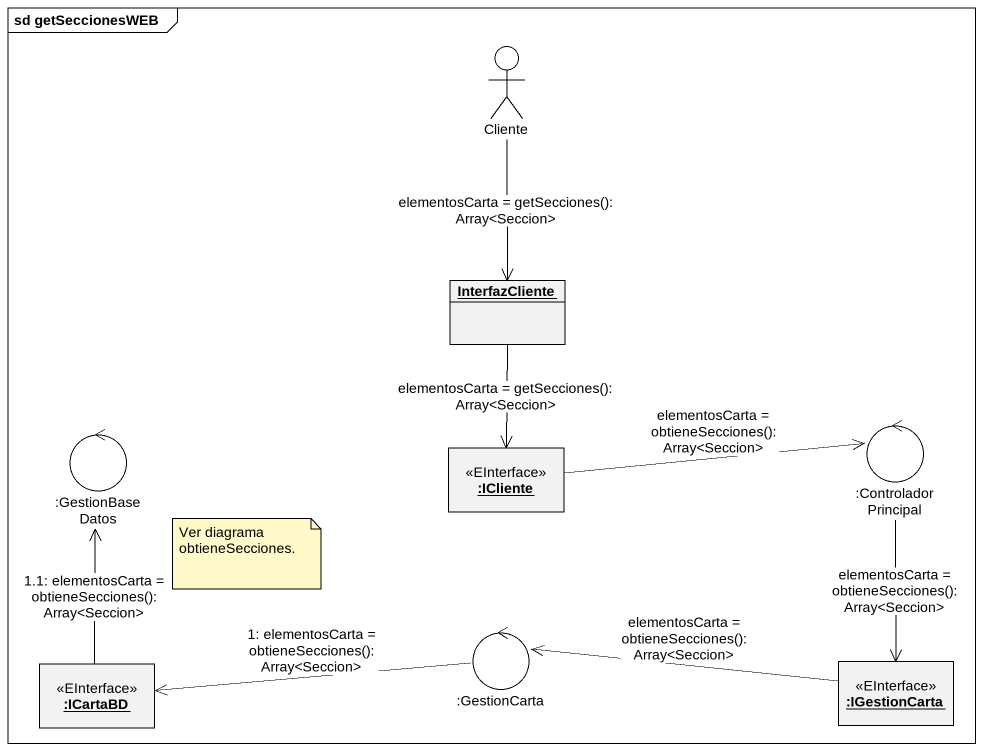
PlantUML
@startuml
mainframe sd getSeccionesWEB
allowmixing
hide circle
hide empty members
actor Cliente
object InterfazCliente
control ":GestionBaseDatos" as GestionBaseDatos
object ":ICliente" as ICliente <<EInterface>>
control ":ControladorPrincipal" as ControladorPrincipal
control ":GestionCarta" as GestionCarta
object ":ICartaBD" as ICartaBD <<EInterface>>
object ":IGestionCarta" as IGestionCarta <<EInterface>>
Cliente --> InterfazCliente : elementosCarta = getSecciones(): Array<Seccion>
InterfazCliente --> ICliente : elementosCarta = getSecciones(): Array<Seccion>
ICliente -right-> ControladorPrincipal : elementosCarta = obtieneSecciones(): Array<Seccion>
ControladorPrincipal --> IGestionCarta : elementosCarta = obtieneSecciones(): Array<Seccion>
GestionCarta -left-> ICartaBD : 1: elementosCarta = obtieneSecciones(): Array<Seccion>
ICartaBD -up-> GestionBaseDatos : 1.1: elementosCarta = obtieneSecciones(): Array<Seccion>
IGestionCarta -left-> GestionCarta : elementosCarta = obtieneSecciones(): Array<Seccion>
note as N1
  Ver diagrama obtieneSecciones.
end note
@enduml
